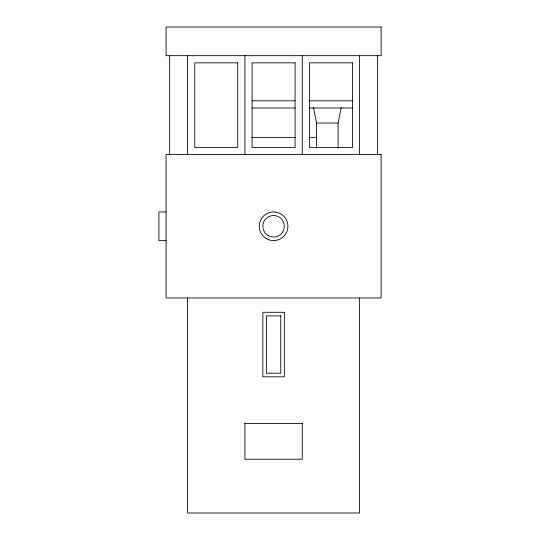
<?xml version="1.0" encoding="UTF-8"?>
<svg xmlns="http://www.w3.org/2000/svg" width="540" height="540" viewBox="0 0 540 540"><rect width="100%" height="100%" fill="white"/><g stroke="black" fill="none" stroke-linecap="round" stroke-linejoin="round"><path stroke-width="0.81" d="M338.094 148.055L338.094 123.053L341.192 107.575M252.079 100.832L295.09 100.832M309.427 100.832L352.431 100.832M252.079 108L295.09 108M309.427 108L352.431 108M313.497 107.575L316.595 123.053L338.094 123.053M251.66 137.389L295.508 137.389M309.002 137.389L316.595 137.389M166.064 211.937L158.895 211.943L158.895 240.611L166.064 240.611M244.91 423.401L302.258 423.401M377.521 55.674L377.521 154.595M359.6 55.674L359.6 154.595M359.6 298.073L359.6 513L187.569 513L187.569 298.073M316.595 123.053L316.595 148.055M302.258 55.674L302.258 154.595M302.258 422.995L302.258 459.236L244.91 459.236L244.91 422.995M244.91 55.674L244.91 154.595M187.569 55.674L187.569 154.595M169.648 55.674L169.648 154.595M381.105 27L166.064 27L166.064 55.674L381.105 55.674L381.105 27M237.742 62.843L194.738 62.843L194.738 147.427L237.742 147.427L237.742 62.843M295.09 62.843L252.079 62.843L252.079 147.427L295.09 147.427L295.09 62.843M352.431 62.843L309.427 62.843L309.427 147.427L352.431 147.427L352.431 62.843M381.105 154.595L166.064 154.595L166.064 297.959L381.105 297.959L381.105 154.595M284.337 312.289L262.832 312.289L262.832 376.805L284.337 376.805L284.337 312.289M280.753 315.873L266.416 315.873L266.416 373.221L280.753 373.221L280.753 315.873M268.076 235.507A10.753 10.753 0 0 0 284.337 226.429A10.753 10.753 0 0 0 268.34 216.884A10.753 10.753 0 0 0 268.076 235.507M266.416 238.687A14.337 14.337 0 0 0 287.921 226.274A14.337 14.337 0 0 0 266.416 213.86A14.337 14.337 0 0 0 266.416 238.687"/></g></svg>
